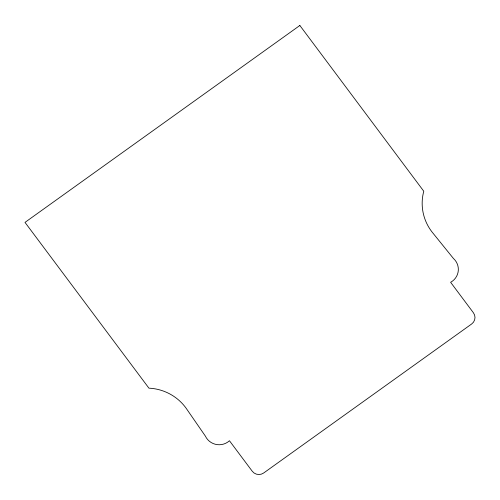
<?xml version="1.0" encoding="UTF-8"?>
<svg xmlns="http://www.w3.org/2000/svg" width="500" height="500" viewBox="0 0 500 500"><rect width="100%" height="100%" fill="white"/><g stroke="black" fill="none" stroke-linecap="round" stroke-linejoin="round"><path stroke-width="0.75" d="M299.85 25.475L25 222.387L148.925 388.162A48.131 47.162 7.6 0 1 187.294 409.919L205.375 436.106A15.106 14.8 7.6 0 0 229.456 440.75L252.244 471.231A8.181 8.019 7.6 0 0 263.675 472.994L471.669 323.975A8.181 8.019 7.6 0 0 473.413 312.775L450.625 282.294A15.106 14.8 7.6 0 0 453.387 258.419L433.356 233.625A48.131 47.162 7.6 0 1 423.775 191.244L299.85 25.475"/></g></svg>
